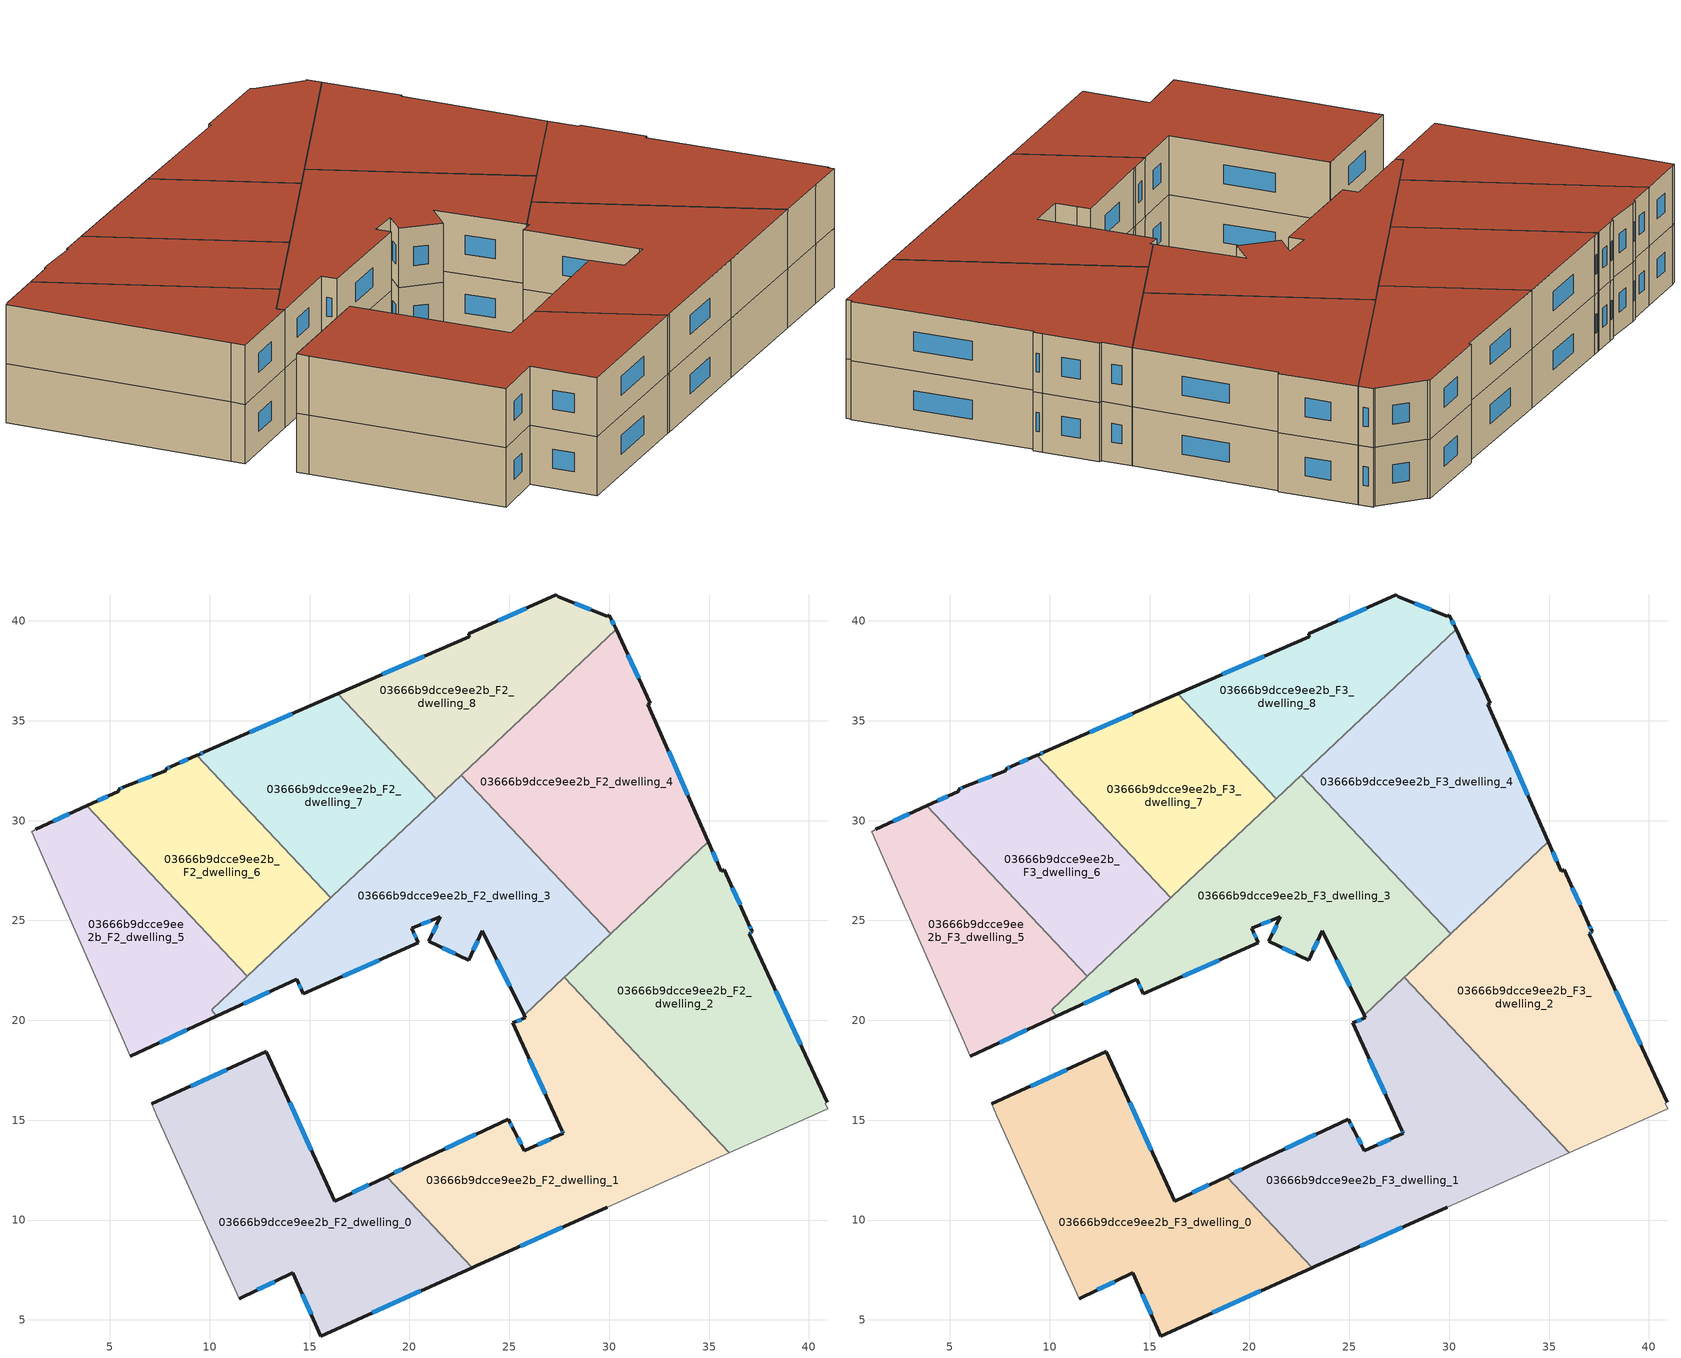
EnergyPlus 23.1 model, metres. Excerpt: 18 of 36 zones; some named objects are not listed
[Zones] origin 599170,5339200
03666b9dcce9ee2b_F2_dwelling_0
 floor to 03666b9dcce9ee2b_F1_dwelling_0 (EU_floor_Construction): 18.86,12.18 23.16,7.61 15.56,4.2 14.16,7.36 11.47,6.05 7.35,15.22 7.09,15.82 12.81,18.42 12.84,18.44 16.25,10.95 z6
 wall outside (EU_wall_Construction): 18.86,12.18 16.25,10.95 12.84,18.44 12.81,18.42 7.09,15.82 / 11.47,6.05 14.16,7.36 15.56,4.2 23.16,7.61 z6:9
 wall adiabatic (EU_wall_Construction): 7.09,15.82 7.35,15.22 11.47,6.05 z6:9
 wall to 03666b9dcce9ee2b_F2_dwelling_1 (EU_wall_Construction): 23.16,7.61 18.86,12.18 z6:9
 window (EU_Window_Construction): 10.86,17.54 9.04,16.7 / 15.09,13.49 14,15.89 / 17.97,11.76 17.14,11.37 / 18.15,5.36 20.57,6.45 / 14.64,6.28 15.09,5.27 / 12.39,6.5 13.25,6.92 z7.02:7.98
03666b9dcce9ee2b_F2_dwelling_1
 floor to 03666b9dcce9ee2b_F1_dwelling_1 (EU_floor_Construction): 27.76,22.16 36.02,13.38 29.9,10.65 23.3,7.68 23.16,7.61 18.86,12.18 20,12.72 20.14,12.79 24.95,15.06 25.26,14.46 25.76,13.46 27.7,14.34 27.63,14.5 25.16,19.87 25.81,20.13 25.74,20.26 z6
 wall outside (EU_wall_Construction): 25.74,20.26 25.81,20.13 25.16,19.87 27.63,14.5 27.7,14.34 25.76,13.46 25.26,14.46 24.95,15.06 20.14,12.79 20,12.72 18.86,12.18 / 23.16,7.61 23.3,7.68 29.9,10.65 z6:9
 wall to 03666b9dcce9ee2b_F2_dwelling_2 (EU_wall_Construction): 36.02,13.38 27.76,22.16 z6:9
 wall adiabatic (EU_wall_Construction): 29.9,10.65 36.02,13.38 z6:9
 wall to 03666b9dcce9ee2b_F2_dwelling_3 (EU_wall_Construction): 27.76,22.16 25.74,20.26 z6:9
 window (EU_Window_Construction): 23.32,14.28 21.78,13.56 / 25.15,14.66 25.06,14.85 / 25.59,13.8 25.43,14.12 / 27.04,14.04 26.42,13.76 / 27.66,14.45 27.68,14.4 / 26,18.04 26.79,16.33 / 25.59,20.04 25.38,19.96 / 25.54,8.69 27.65,9.64 / 19.61,12.53 19.25,12.36 z7.02:7.98
03666b9dcce9ee2b_F2_dwelling_2
 floor to 03666b9dcce9ee2b_F1_dwelling_2 (EU_floor_Construction): 35.76,27.54 36.96,24.87 37.16,24.44 37,24.34 40.92,15.91 40.82,15.86 40.95,15.57 39,14.7 36.02,13.38 27.76,22.16 27.94,22.33 34.97,28.94 35.62,27.47 z6
 wall outside (EU_wall_Construction): 40.92,15.91 37,24.34 37.16,24.44 36.96,24.87 35.76,27.54 35.62,27.47 34.97,28.94 z6:9
 wall adiabatic (EU_wall_Construction): 36.02,13.38 39,14.7 40.95,15.57 40.82,15.86 40.92,15.91 z6:9
 wall to 03666b9dcce9ee2b_F2_dwelling_4 (EU_wall_Construction): 34.97,28.94 30.07,24.33 z6:9
 wall to 03666b9dcce9ee2b_F2_dwelling_3 (EU_wall_Construction): 30.07,24.33 27.94,22.33 27.76,22.16 z6:9
 window (EU_Window_Construction): 35.4,27.97 35.19,28.44 / 36.55,25.78 36.17,26.63 / 37.09,24.58 37.03,24.72 / 37.06,24.38 37.11,24.41 / 39.58,18.78 38.33,21.47 z7.02:7.98
03666b9dcce9ee2b_F2_dwelling_3
 floor to 03666b9dcce9ee2b_F1_dwelling_3 (EU_floor_Construction): 22.59,32.28 30.07,24.33 25.74,20.26 23.65,24.47 22.96,23.01 20.97,23.95 21.55,25.18 20.11,24.61 20.45,23.89 14.69,21.33 14.34,22.05 10.32,20.2 10.1,20.53 z6
 wall outside (EU_wall_Construction): 10.32,20.2 14.34,22.05 14.69,21.33 20.45,23.89 20.11,24.61 21.55,25.18 20.97,23.95 22.96,23.01 23.65,24.47 25.74,20.26 z6:9
 wall to 03666b9dcce9ee2b_F2_dwelling_4 (EU_wall_Construction): 30.07,24.33 22.59,32.28 z6:9
 wall to 03666b9dcce9ee2b_F2_dwelling_5 (EU_wall_Construction): 11.87,22.2 10.1,20.53 10.32,20.2 z6:9
 wall to 03666b9dcce9ee2b_F2_dwelling_7 (EU_wall_Construction): 21.34,31.1 16.13,26.21 / 16.13,26.2 16.06,26.14 z6:9
 wall to 03666b9dcce9ee2b_F2_dwelling_8 (EU_wall_Construction): 22.59,32.28 21.34,31.1 z6:9
 wall to 03666b9dcce9ee2b_F2_dwelling_6 (EU_wall_Construction): 16.06,26.14 16.02,26.1 11.87,22.2 z6:9
 window (EU_Window_Construction): 20.33,24.13 20.23,24.37 / 16.65,22.2 18.49,23.02 / 14.46,21.81 14.57,21.57 / 11.69,20.83 12.98,21.42 / 24.36,23.04 25.03,21.7 / 23.2,23.51 23.42,23.98 / 21.65,23.63 22.28,23.33 / 21.35,24.76 21.17,24.37 / 20.6,24.81 21.06,24.99 z7.02:7.98
03666b9dcce9ee2b_F2_dwelling_4
 floor to 03666b9dcce9ee2b_F1_dwelling_4 (EU_floor_Construction): 30.34,39.57 32.05,35.89 31.94,35.82 34.97,28.94 30.07,24.33 22.59,32.28 z6
 wall outside (EU_wall_Construction): 34.97,28.94 31.94,35.82 32.05,35.89 30.34,39.57 z6:9
 wall to 03666b9dcce9ee2b_F2_dwelling_8 (EU_wall_Construction): 30.34,39.57 22.59,32.28 z6:9
 window (EU_Window_Construction): 33.94,31.28 32.97,33.48 / 31.47,37.14 30.92,38.32 z7.02:7.98
03666b9dcce9ee2b_F2_dwelling_5
 floor to 03666b9dcce9ee2b_F1_dwelling_5 (EU_floor_Construction): 3.84,30.74 11.87,22.2 10.1,20.53 10.32,20.19 6.02,18.21 5.73,18.9 1.08,29.45 1.29,29.58 z6
 wall outside (EU_wall_Construction): 6.02,18.21 10.32,20.19 / 3.84,30.74 1.29,29.58 z6:9
 wall adiabatic (EU_wall_Construction): 1.29,29.58 1.08,29.45 5.73,18.9 6.02,18.21 z6:9
 wall to 03666b9dcce9ee2b_F2_dwelling_6 (EU_wall_Construction): 11.87,22.2 3.84,30.74 z6:9
 window (EU_Window_Construction): 7.48,18.88 8.86,19.52 / 2.97,30.34 2.15,29.97 z7.02:7.98
03666b9dcce9ee2b_F2_dwelling_6
 floor to 03666b9dcce9ee2b_F1_dwelling_6 (EU_floor_Construction): 9.35,33.27 16.06,26.14 16.02,26.1 11.87,22.2 3.84,30.74 5.44,31.48 5.45,31.57 5.72,31.69 7.79,32.5 7.81,32.59 8.09,32.71 9.31,33.24 z6
 wall outside (EU_wall_Construction): 9.35,33.27 9.31,33.24 8.09,32.71 7.81,32.59 7.79,32.5 5.72,31.69 5.45,31.57 5.44,31.48 3.84,30.74 z6:9
 wall to 03666b9dcce9ee2b_F2_dwelling_7 (EU_wall_Construction): 16.06,26.14 9.35,33.27 z6:9
 window (EU_Window_Construction): 8.89,33.06 8.5,32.89 / 4.9,31.23 4.38,30.99 / 5.63,31.65 5.55,31.61 / 7.09,32.22 6.43,31.96 / 7.99,32.67 7.91,32.63 z7.02:7.98
03666b9dcce9ee2b_F2_dwelling_7
 floor to 03666b9dcce9ee2b_F1_dwelling_7 (EU_floor_Construction): 16.4,36.34 21.33,31.1 16.13,26.21 16.06,26.14 9.35,33.27 9.45,33.31 9.74,33.44 z6
 wall outside (EU_wall_Construction): 16.4,36.34 9.74,33.44 9.45,33.31 9.35,33.27 z6:9
 wall to 03666b9dcce9ee2b_F2_dwelling_8 (EU_wall_Construction): 21.33,31.1 16.4,36.34 z6:9
 window (EU_Window_Construction): 9.64,33.39 9.55,33.35 / 14.14,35.35 12.01,34.42 z7.02:7.98
03666b9dcce9ee2b_F2_dwelling_8
 floor to 03666b9dcce9ee2b_F1_dwelling_8 (EU_floor_Construction): 30.01,40.28 30.34,39.57 21.33,31.1 16.4,36.34 22.99,39.22 22.97,39.35 27.34,41.3 27.44,41.2 29.91,40.24 z6
 wall outside (EU_wall_Construction): 30.34,39.57 30.01,40.28 29.91,40.24 27.44,41.2 27.34,41.3 22.97,39.35 22.99,39.22 16.4,36.34 z6:9
 window (EU_Window_Construction): 29.07,40.57 28.28,40.87 / 30.23,39.81 30.12,40.04 / 20.75,38.24 18.64,37.32 / 25.85,40.64 24.45,40.02 z7.02:7.98
03666b9dcce9ee2b_F3_dwelling_0
 floor to 03666b9dcce9ee2b_F2_dwelling_0 (EU_floor_Construction): 18.86,12.18 23.16,7.61 15.56,4.2 14.16,7.36 11.47,6.05 7.35,15.22 7.09,15.82 12.81,18.42 12.84,18.44 16.25,10.95 z9
 wall outside (EU_wall_Construction): 18.86,12.18 16.25,10.95 12.84,18.44 12.81,18.42 7.09,15.82 / 11.47,6.05 14.16,7.36 15.56,4.2 23.16,7.61 z9:12
 wall adiabatic (EU_wall_Construction): 7.09,15.82 7.35,15.22 11.47,6.05 z9:12
 wall to 03666b9dcce9ee2b_F3_dwelling_1 (EU_wall_Construction): 23.16,7.61 18.86,12.18 z9:12
 window (EU_Window_Construction): 10.86,17.54 9.04,16.7 / 15.09,13.49 14,15.89 / 17.97,11.76 17.14,11.37 / 18.15,5.36 20.57,6.45 / 14.64,6.28 15.09,5.27 / 12.39,6.5 13.25,6.92 z10.02:10.98
 roof outside (EU_roof_Construction): 23.16,7.61 18.86,12.18 16.25,10.95 12.84,18.44 12.81,18.42 7.09,15.82 7.35,15.22 11.47,6.05 14.16,7.36 15.56,4.2 z12
03666b9dcce9ee2b_F3_dwelling_1
 floor to 03666b9dcce9ee2b_F2_dwelling_1 (EU_floor_Construction): 27.76,22.16 36.02,13.38 29.9,10.65 23.3,7.68 23.16,7.61 18.86,12.18 20,12.72 20.14,12.79 24.95,15.06 25.26,14.46 25.76,13.46 27.7,14.34 27.63,14.5 25.16,19.87 25.81,20.13 25.74,20.26 z9
 wall outside (EU_wall_Construction): 25.74,20.26 25.81,20.13 25.16,19.87 27.63,14.5 27.7,14.34 25.76,13.46 25.26,14.46 24.95,15.06 20.14,12.79 20,12.72 18.86,12.18 / 23.16,7.61 23.3,7.68 29.9,10.65 z9:12
 wall to 03666b9dcce9ee2b_F3_dwelling_2 (EU_wall_Construction): 36.02,13.38 27.76,22.16 z9:12
 wall adiabatic (EU_wall_Construction): 29.9,10.65 36.02,13.38 z9:12
 wall to 03666b9dcce9ee2b_F3_dwelling_3 (EU_wall_Construction): 27.76,22.16 25.74,20.26 z9:12
 window (EU_Window_Construction): 23.32,14.28 21.78,13.56 / 25.15,14.66 25.06,14.85 / 25.59,13.8 25.43,14.12 / 27.04,14.04 26.42,13.76 / 27.66,14.45 27.68,14.4 / 26,18.04 26.79,16.33 / 25.59,20.04 25.38,19.96 / 25.54,8.69 27.65,9.64 / 19.61,12.53 19.25,12.36 z10.02:10.98
 roof outside (EU_roof_Construction): 36.02,13.38 27.76,22.16 25.74,20.26 25.81,20.13 25.16,19.87 27.63,14.5 27.7,14.34 25.76,13.46 25.26,14.46 24.95,15.06 20.14,12.79 20,12.72 18.86,12.18 23.16,7.61 23.3,7.68 29.9,10.65 z12
03666b9dcce9ee2b_F3_dwelling_2
 floor to 03666b9dcce9ee2b_F2_dwelling_2 (EU_floor_Construction): 35.76,27.54 36.96,24.87 37.16,24.44 37,24.34 40.92,15.91 40.82,15.86 40.95,15.57 39,14.7 36.02,13.38 27.76,22.16 27.94,22.33 34.97,28.94 35.62,27.47 z9
 wall outside (EU_wall_Construction): 40.92,15.91 37,24.34 37.16,24.44 36.96,24.87 35.76,27.54 35.62,27.47 34.97,28.94 z9:12
 wall adiabatic (EU_wall_Construction): 36.02,13.38 39,14.7 40.95,15.57 40.82,15.86 40.92,15.91 z9:12
 wall to 03666b9dcce9ee2b_F3_dwelling_4 (EU_wall_Construction): 34.97,28.94 30.07,24.33 z9:12
 wall to 03666b9dcce9ee2b_F3_dwelling_3 (EU_wall_Construction): 30.07,24.33 27.94,22.33 27.76,22.16 z9:12
 window (EU_Window_Construction): 35.4,27.97 35.19,28.44 / 36.55,25.78 36.17,26.63 / 37.09,24.58 37.03,24.72 / 37.06,24.38 37.11,24.41 / 39.58,18.78 38.33,21.47 z10.02:10.98
 roof outside (EU_roof_Construction): 40.95,15.57 40.82,15.86 40.92,15.91 37,24.34 37.16,24.44 36.96,24.87 35.76,27.54 35.62,27.47 34.97,28.94 27.94,22.33 27.76,22.16 36.02,13.38 39,14.7 z12
03666b9dcce9ee2b_F3_dwelling_3
 floor to 03666b9dcce9ee2b_F2_dwelling_3 (EU_floor_Construction): 22.59,32.28 30.07,24.33 25.74,20.26 23.65,24.47 22.96,23.01 20.97,23.95 21.55,25.18 20.11,24.61 20.45,23.89 14.69,21.33 14.34,22.05 10.32,20.2 10.1,20.53 z9
 wall outside (EU_wall_Construction): 10.32,20.2 14.34,22.05 14.69,21.33 20.45,23.89 20.11,24.61 21.55,25.18 20.97,23.95 22.96,23.01 23.65,24.47 25.74,20.26 z9:12
 wall to 03666b9dcce9ee2b_F3_dwelling_4 (EU_wall_Construction): 30.07,24.33 22.59,32.28 z9:12
 wall to 03666b9dcce9ee2b_F3_dwelling_5 (EU_wall_Construction): 11.87,22.2 10.1,20.53 10.32,20.2 z9:12
 wall to 03666b9dcce9ee2b_F3_dwelling_7 (EU_wall_Construction): 21.34,31.1 16.13,26.21 / 16.13,26.2 16.06,26.14 z9:12
 wall to 03666b9dcce9ee2b_F3_dwelling_8 (EU_wall_Construction): 22.59,32.28 21.34,31.1 z9:12
 wall to 03666b9dcce9ee2b_F3_dwelling_6 (EU_wall_Construction): 16.06,26.14 16.02,26.1 11.87,22.2 z9:12
 window (EU_Window_Construction): 20.33,24.13 20.23,24.37 / 16.65,22.2 18.49,23.02 / 14.46,21.81 14.57,21.57 / 11.69,20.83 12.98,21.42 / 24.36,23.04 25.03,21.7 / 23.2,23.51 23.42,23.98 / 21.65,23.63 22.28,23.33 / 21.35,24.76 21.17,24.37 / 20.6,24.81 21.06,24.99 z10.02:10.98
 roof outside (EU_roof_Construction): 30.07,24.33 22.59,32.28 10.1,20.53 10.32,20.2 14.34,22.05 14.69,21.33 20.45,23.89 20.11,24.61 21.55,25.18 20.97,23.95 22.96,23.01 23.65,24.47 25.74,20.26 z12
03666b9dcce9ee2b_F3_dwelling_4
 floor to 03666b9dcce9ee2b_F2_dwelling_4 (EU_floor_Construction): 30.34,39.57 32.05,35.89 31.94,35.82 34.97,28.94 30.07,24.33 22.59,32.28 z9
 wall outside (EU_wall_Construction): 34.97,28.94 31.94,35.82 32.05,35.89 30.34,39.57 z9:12
 wall to 03666b9dcce9ee2b_F3_dwelling_8 (EU_wall_Construction): 30.34,39.57 22.59,32.28 z9:12
 window (EU_Window_Construction): 33.94,31.28 32.97,33.48 / 31.47,37.14 30.92,38.32 z10.02:10.98
 roof outside (EU_roof_Construction): 34.97,28.94 31.94,35.82 32.05,35.89 30.34,39.57 22.59,32.28 30.07,24.33 z12
03666b9dcce9ee2b_F3_dwelling_5
 floor to 03666b9dcce9ee2b_F2_dwelling_5 (EU_floor_Construction): 3.84,30.74 11.87,22.2 10.1,20.53 10.32,20.19 6.02,18.21 5.73,18.9 1.08,29.45 1.29,29.58 z9
 wall outside (EU_wall_Construction): 6.02,18.21 10.32,20.19 / 3.84,30.74 1.29,29.58 z9:12
 wall adiabatic (EU_wall_Construction): 1.29,29.58 1.08,29.45 5.73,18.9 6.02,18.21 z9:12
 wall to 03666b9dcce9ee2b_F3_dwelling_6 (EU_wall_Construction): 11.87,22.2 3.84,30.74 z9:12
 window (EU_Window_Construction): 7.48,18.88 8.86,19.52 / 2.97,30.34 2.15,29.97 z10.02:10.98
 roof outside (EU_roof_Construction): 10.32,20.19 10.1,20.53 11.87,22.2 3.84,30.74 1.29,29.58 1.08,29.45 5.73,18.9 6.02,18.21 z12
03666b9dcce9ee2b_F3_dwelling_6
 floor to 03666b9dcce9ee2b_F2_dwelling_6 (EU_floor_Construction): 9.35,33.27 16.06,26.14 16.02,26.1 11.87,22.2 3.84,30.74 5.44,31.48 5.45,31.57 5.72,31.69 7.79,32.5 7.81,32.59 8.09,32.71 9.31,33.24 z9
 wall outside (EU_wall_Construction): 9.35,33.27 9.31,33.24 8.09,32.71 7.81,32.59 7.79,32.5 5.72,31.69 5.45,31.57 5.44,31.48 3.84,30.74 z9:12
 wall to 03666b9dcce9ee2b_F3_dwelling_7 (EU_wall_Construction): 16.06,26.14 9.35,33.27 z9:12
 window (EU_Window_Construction): 8.89,33.06 8.5,32.89 / 4.9,31.23 4.38,30.99 / 5.63,31.65 5.55,31.61 / 7.09,32.22 6.43,31.96 / 7.99,32.67 7.91,32.63 z10.02:10.98
 roof outside (EU_roof_Construction): 16.02,26.1 16.06,26.14 9.35,33.27 9.31,33.24 8.09,32.71 7.81,32.59 7.79,32.5 5.72,31.69 5.45,31.57 5.44,31.48 3.84,30.74 11.87,22.2 z12
03666b9dcce9ee2b_F3_dwelling_7
 floor to 03666b9dcce9ee2b_F2_dwelling_7 (EU_floor_Construction): 16.4,36.34 21.33,31.1 16.13,26.21 16.06,26.14 9.35,33.27 9.45,33.31 9.74,33.44 z9
 wall outside (EU_wall_Construction): 16.4,36.34 9.74,33.44 9.45,33.31 9.35,33.27 z9:12
 wall to 03666b9dcce9ee2b_F3_dwelling_8 (EU_wall_Construction): 21.33,31.1 16.4,36.34 z9:12
 window (EU_Window_Construction): 9.64,33.39 9.55,33.35 / 14.14,35.35 12.01,34.42 z10.02:10.98
 roof outside (EU_roof_Construction): 21.33,31.1 16.4,36.34 9.74,33.44 9.45,33.31 9.35,33.27 16.06,26.14 16.13,26.21 z12
03666b9dcce9ee2b_F3_dwelling_8
 floor to 03666b9dcce9ee2b_F2_dwelling_8 (EU_floor_Construction): 30.01,40.28 30.34,39.57 21.33,31.1 16.4,36.34 22.99,39.22 22.97,39.35 27.34,41.3 27.44,41.2 29.91,40.24 z9
 wall outside (EU_wall_Construction): 30.34,39.57 30.01,40.28 29.91,40.24 27.44,41.2 27.34,41.3 22.97,39.35 22.99,39.22 16.4,36.34 z9:12
 window (EU_Window_Construction): 29.07,40.57 28.28,40.87 / 30.23,39.81 30.12,40.04 / 20.75,38.24 18.64,37.32 / 25.85,40.64 24.45,40.02 z10.02:10.98
 roof outside (EU_roof_Construction): 30.34,39.57 30.01,40.28 29.91,40.24 27.44,41.2 27.34,41.3 22.97,39.35 22.99,39.22 16.4,36.34 21.33,31.1 z12
[Building]
EU S2 Campaign: North Axis=0; Terrain=City; Solar Distribution=FullExterior
[Site:Location]
Vienna: Latitude=48; Longitude=16.5; Time Zone=1; Elevation=183
[SizingPeriod:WeatherFileDays]
AnnualSizingPeriod: Begin Month=1; Begin Day of Month=1; End Month=12; End Day of Month=31; Day of Week for Start Day=Monday; Use Weather File Daylight Saving Period=No; Use Weather File Rain and Snow Indicators=No
[MATERIAL]
EU_InternalMass_Material: Roughness=MediumRough; Thickness=0.1; Conductivity=1; Density=1800; Specific Heat=900; Thermal Absorptance=0.9; Solar Absorptance=0.7; Visible Absorptance=0.7
[MATERIAL:NOMASS] Roughness=MediumRough; Thermal Absorptance=0.9; Solar Absorptance=0.7; Visible Absorptance=0.7
Name | Thermal Resistance
EU_wall_NoMass | 0.942466
EU_roof_NoMass | 0.551687
EU_floor_NoMass | 0.66527
[WINDOWMATERIAL:SIMPLEGLAZINGSYSTEM]
EU_Window_SimpleGlazing: UFactor=2.03367; Solar Heat Gain Coefficient=0.65; Visible Transmittance=0.65
[CONSTRUCTION]
EU_wall_Construction: EU_wall_NoMass
EU_roof_Construction: EU_roof_NoMass
EU_floor_Construction: EU_floor_NoMass
EU_Window_Construction: EU_Window_SimpleGlazing
EU_InternalMass_Construction: EU_InternalMass_Material
[ZONE] Type=1; Multiplier=1; Ceiling Height=autocalculate; Floor Area=autocalculate; Part of Total Floor Area=Yes
Name | Volume
03666b9dcce9ee2b_F2_dwelling_0; 03666b9dcce9ee2b_F3_dwelling_0 | 307.115
03666b9dcce9ee2b_F2_dwelling_1; 03666b9dcce9ee2b_F3_dwelling_1 | 304.444
03666b9dcce9ee2b_F2_dwelling_2; 03666b9dcce9ee2b_F3_dwelling_2 | 300.406
03666b9dcce9ee2b_F2_dwelling_3; 03666b9dcce9ee2b_F3_dwelling_3 | 283.693
03666b9dcce9ee2b_F2_dwelling_4; 03666b9dcce9ee2b_F3_dwelling_4 | 284.466
03666b9dcce9ee2b_F2_dwelling_5; 03666b9dcce9ee2b_F3_dwelling_5 | 185.884
03666b9dcce9ee2b_F2_dwelling_6; 03666b9dcce9ee2b_F3_dwelling_6 | 185.719
03666b9dcce9ee2b_F2_dwelling_7; 03666b9dcce9ee2b_F3_dwelling_7 | 184.499
03666b9dcce9ee2b_F2_dwelling_8; 03666b9dcce9ee2b_F3_dwelling_8 | 185.131
[INTERNALMASS] Construction=EU_InternalMass_Construction
Name | Zone or ZoneList | Surface Area
03666b9dcce9ee2b_F2_dwelling_0_EU_InternalMass | 03666b9dcce9ee2b_F2_dwelling_0 | 102.37
03666b9dcce9ee2b_F2_dwelling_1_EU_InternalMass | 03666b9dcce9ee2b_F2_dwelling_1 | 101.491
03666b9dcce9ee2b_F2_dwelling_2_EU_InternalMass | 03666b9dcce9ee2b_F2_dwelling_2 | 100.126
03666b9dcce9ee2b_F2_dwelling_3_EU_InternalMass | 03666b9dcce9ee2b_F2_dwelling_3 | 94.567
03666b9dcce9ee2b_F2_dwelling_4_EU_InternalMass | 03666b9dcce9ee2b_F2_dwelling_4 | 94.822
03666b9dcce9ee2b_F2_dwelling_5_EU_InternalMass | 03666b9dcce9ee2b_F2_dwelling_5 | 61.9647
03666b9dcce9ee2b_F2_dwelling_6_EU_InternalMass | 03666b9dcce9ee2b_F2_dwelling_6 | 61.9107
03666b9dcce9ee2b_F2_dwelling_7_EU_InternalMass | 03666b9dcce9ee2b_F2_dwelling_7 | 61.4953
03666b9dcce9ee2b_F2_dwelling_8_EU_InternalMass | 03666b9dcce9ee2b_F2_dwelling_8 | 61.7102
03666b9dcce9ee2b_F3_dwelling_0_EU_InternalMass | 03666b9dcce9ee2b_F3_dwelling_0 | 102.37
03666b9dcce9ee2b_F3_dwelling_1_EU_InternalMass | 03666b9dcce9ee2b_F3_dwelling_1 | 101.491
03666b9dcce9ee2b_F3_dwelling_2_EU_InternalMass | 03666b9dcce9ee2b_F3_dwelling_2 | 100.126
03666b9dcce9ee2b_F3_dwelling_3_EU_InternalMass | 03666b9dcce9ee2b_F3_dwelling_3 | 94.567
03666b9dcce9ee2b_F3_dwelling_4_EU_InternalMass | 03666b9dcce9ee2b_F3_dwelling_4 | 94.822
03666b9dcce9ee2b_F3_dwelling_5_EU_InternalMass | 03666b9dcce9ee2b_F3_dwelling_5 | 61.9647
03666b9dcce9ee2b_F3_dwelling_6_EU_InternalMass | 03666b9dcce9ee2b_F3_dwelling_6 | 61.9107
03666b9dcce9ee2b_F3_dwelling_7_EU_InternalMass | 03666b9dcce9ee2b_F3_dwelling_7 | 61.4953
03666b9dcce9ee2b_F3_dwelling_8_EU_InternalMass | 03666b9dcce9ee2b_F3_dwelling_8 | 61.7102
[OTHEREQUIPMENT] Fuel Type=Electricity; Design Level Calculation Method=Watts/Area; Power per Zone Floor Area=1; Fraction Latent=0; Fraction Radiant=0; Fraction Lost=0; Carbon Dioxide Generation Rate=0; EndUse Subcategory=EU_Step8_InternalGains
Name | Zone or ZoneList or Space or SpaceList | Schedule
EU_Step8_InternalGain_03666b9dcce9ee2b_F2_dwelling_0_f000 | 03666b9dcce9ee2b_F2_dwelling_0 | EU_Step8_GainSchedule_03666b9dcce9ee2b_F2_dwelling_0_f000
EU_Step8_InternalGain_03666b9dcce9ee2b_F2_dwelling_1_f000 | 03666b9dcce9ee2b_F2_dwelling_1 | EU_Step8_GainSchedule_03666b9dcce9ee2b_F2_dwelling_1_f000
EU_Step8_InternalGain_03666b9dcce9ee2b_F2_dwelling_2_f000 | 03666b9dcce9ee2b_F2_dwelling_2 | EU_Step8_GainSchedule_03666b9dcce9ee2b_F2_dwelling_2_f000
EU_Step8_InternalGain_03666b9dcce9ee2b_F2_dwelling_3_f000 | 03666b9dcce9ee2b_F2_dwelling_3 | EU_Step8_GainSchedule_03666b9dcce9ee2b_F2_dwelling_3_f000
EU_Step8_InternalGain_03666b9dcce9ee2b_F2_dwelling_4_f000 | 03666b9dcce9ee2b_F2_dwelling_4 | EU_Step8_GainSchedule_03666b9dcce9ee2b_F2_dwelling_4_f000
EU_Step8_InternalGain_03666b9dcce9ee2b_F2_dwelling_5_f000 | 03666b9dcce9ee2b_F2_dwelling_5 | EU_Step8_GainSchedule_03666b9dcce9ee2b_F2_dwelling_5_f000
EU_Step8_InternalGain_03666b9dcce9ee2b_F2_dwelling_6_f000 | 03666b9dcce9ee2b_F2_dwelling_6 | EU_Step8_GainSchedule_03666b9dcce9ee2b_F2_dwelling_6_f000
EU_Step8_InternalGain_03666b9dcce9ee2b_F2_dwelling_7_f000 | 03666b9dcce9ee2b_F2_dwelling_7 | EU_Step8_GainSchedule_03666b9dcce9ee2b_F2_dwelling_7_f000
EU_Step8_InternalGain_03666b9dcce9ee2b_F2_dwelling_8_f000 | 03666b9dcce9ee2b_F2_dwelling_8 | EU_Step8_GainSchedule_03666b9dcce9ee2b_F2_dwelling_8_f000
EU_Step8_InternalGain_03666b9dcce9ee2b_F3_dwelling_0_f000 | 03666b9dcce9ee2b_F3_dwelling_0 | EU_Step8_GainSchedule_03666b9dcce9ee2b_F3_dwelling_0_f000
EU_Step8_InternalGain_03666b9dcce9ee2b_F3_dwelling_1_f000 | 03666b9dcce9ee2b_F3_dwelling_1 | EU_Step8_GainSchedule_03666b9dcce9ee2b_F3_dwelling_1_f000
EU_Step8_InternalGain_03666b9dcce9ee2b_F3_dwelling_2_f000 | 03666b9dcce9ee2b_F3_dwelling_2 | EU_Step8_GainSchedule_03666b9dcce9ee2b_F3_dwelling_2_f000
EU_Step8_InternalGain_03666b9dcce9ee2b_F3_dwelling_3_f000 | 03666b9dcce9ee2b_F3_dwelling_3 | EU_Step8_GainSchedule_03666b9dcce9ee2b_F3_dwelling_3_f000
EU_Step8_InternalGain_03666b9dcce9ee2b_F3_dwelling_4_f000 | 03666b9dcce9ee2b_F3_dwelling_4 | EU_Step8_GainSchedule_03666b9dcce9ee2b_F3_dwelling_4_f000
EU_Step8_InternalGain_03666b9dcce9ee2b_F3_dwelling_5_f000 | 03666b9dcce9ee2b_F3_dwelling_5 | EU_Step8_GainSchedule_03666b9dcce9ee2b_F3_dwelling_5_f000
EU_Step8_InternalGain_03666b9dcce9ee2b_F3_dwelling_6_f000 | 03666b9dcce9ee2b_F3_dwelling_6 | EU_Step8_GainSchedule_03666b9dcce9ee2b_F3_dwelling_6_f000
EU_Step8_InternalGain_03666b9dcce9ee2b_F3_dwelling_7_f000 | 03666b9dcce9ee2b_F3_dwelling_7 | EU_Step8_GainSchedule_03666b9dcce9ee2b_F3_dwelling_7_f000
EU_Step8_InternalGain_03666b9dcce9ee2b_F3_dwelling_8_f000 | 03666b9dcce9ee2b_F3_dwelling_8 | EU_Step8_GainSchedule_03666b9dcce9ee2b_F3_dwelling_8_f000
[ZONEVENTILATION:DESIGNFLOWRATE] Schedule=EU_AlwaysOn; Design Flow Rate Calculation Method=AirChanges/Hour; Air Changes per Hour=0.530523; Ventilation Type=Natural; Fan Pressure Rise=0; Fan Total Efficiency=1; Constant Term Coefficient=1; Temperature Term Coefficient=0; Velocity Term Coefficient=0; Velocity Squared Term Coefficient=0; Minimum Indoor Temperature=-100; Maximum Indoor Temperature=100; Delta Temperature=-100; Minimum Outdoor Temperature=-100; Maximum Outdoor Temperature=100; Maximum Wind Speed=40
Name | Zone or ZoneList or Space or SpaceList
EU_ConstantAir_03666b9dcce9ee2b_F2_dwelling_0 | 03666b9dcce9ee2b_F2_dwelling_0
EU_ConstantAir_03666b9dcce9ee2b_F2_dwelling_1 | 03666b9dcce9ee2b_F2_dwelling_1
EU_ConstantAir_03666b9dcce9ee2b_F2_dwelling_2 | 03666b9dcce9ee2b_F2_dwelling_2
EU_ConstantAir_03666b9dcce9ee2b_F2_dwelling_3 | 03666b9dcce9ee2b_F2_dwelling_3
EU_ConstantAir_03666b9dcce9ee2b_F2_dwelling_4 | 03666b9dcce9ee2b_F2_dwelling_4
EU_ConstantAir_03666b9dcce9ee2b_F2_dwelling_5 | 03666b9dcce9ee2b_F2_dwelling_5
EU_ConstantAir_03666b9dcce9ee2b_F2_dwelling_6 | 03666b9dcce9ee2b_F2_dwelling_6
EU_ConstantAir_03666b9dcce9ee2b_F2_dwelling_7 | 03666b9dcce9ee2b_F2_dwelling_7
EU_ConstantAir_03666b9dcce9ee2b_F2_dwelling_8 | 03666b9dcce9ee2b_F2_dwelling_8
EU_ConstantAir_03666b9dcce9ee2b_F3_dwelling_0 | 03666b9dcce9ee2b_F3_dwelling_0
EU_ConstantAir_03666b9dcce9ee2b_F3_dwelling_1 | 03666b9dcce9ee2b_F3_dwelling_1
EU_ConstantAir_03666b9dcce9ee2b_F3_dwelling_2 | 03666b9dcce9ee2b_F3_dwelling_2
EU_ConstantAir_03666b9dcce9ee2b_F3_dwelling_3 | 03666b9dcce9ee2b_F3_dwelling_3
EU_ConstantAir_03666b9dcce9ee2b_F3_dwelling_4 | 03666b9dcce9ee2b_F3_dwelling_4
EU_ConstantAir_03666b9dcce9ee2b_F3_dwelling_5 | 03666b9dcce9ee2b_F3_dwelling_5
EU_ConstantAir_03666b9dcce9ee2b_F3_dwelling_6 | 03666b9dcce9ee2b_F3_dwelling_6
EU_ConstantAir_03666b9dcce9ee2b_F3_dwelling_7 | 03666b9dcce9ee2b_F3_dwelling_7
EU_ConstantAir_03666b9dcce9ee2b_F3_dwelling_8 | 03666b9dcce9ee2b_F3_dwelling_8
[HVACTEMPLATE:ZONE:IDEALLOADSAIRSYSTEM] System Availability Schedule=EU_AlwaysOn; Maximum Heating Supply Air Temperature=50; Minimum Cooling Supply Air Temperature=13; Maximum Heating Supply Air Humidity Ratio=0.0156; Minimum Cooling Supply Air Humidity Ratio=0.0077; Heating Limit=NoLimit; Cooling Limit=NoLimit; Heating Availability Schedule=EU_AlwaysOn; Cooling Availability Schedule=EU_CoolingOff; Dehumidification Control Type=ConstantSensibleHeatRatio; Cooling Sensible Heat Ratio=0.7; Dehumidification Setpoint=60; Humidification Control Type=None; Humidification Setpoint=30; Outdoor Air Method=None; Outdoor Air Flow Rate per Person=0.00944; Outdoor Air Flow Rate per Zone Floor Area=0; Outdoor Air Flow Rate per Zone=0; Demand Controlled Ventilation Type=None; Outdoor Air Economizer Type=NoEconomizer; Heat Recovery Type=None; Sensible Heat Recovery Effectiveness=0.7; Latent Heat Recovery Effectiveness=0.65
Name | Template Thermostat
03666b9dcce9ee2b_F2_dwelling_0 | EU_HeatOnly_03666b9dcce9ee2b_F2_dwelling_0
03666b9dcce9ee2b_F2_dwelling_1 | EU_HeatOnly_03666b9dcce9ee2b_F2_dwelling_1
03666b9dcce9ee2b_F2_dwelling_2 | EU_HeatOnly_03666b9dcce9ee2b_F2_dwelling_2
03666b9dcce9ee2b_F2_dwelling_3 | EU_HeatOnly_03666b9dcce9ee2b_F2_dwelling_3
03666b9dcce9ee2b_F2_dwelling_4 | EU_HeatOnly_03666b9dcce9ee2b_F2_dwelling_4
03666b9dcce9ee2b_F2_dwelling_5 | EU_HeatOnly_03666b9dcce9ee2b_F2_dwelling_5
03666b9dcce9ee2b_F2_dwelling_6 | EU_HeatOnly_03666b9dcce9ee2b_F2_dwelling_6
03666b9dcce9ee2b_F2_dwelling_7 | EU_HeatOnly_03666b9dcce9ee2b_F2_dwelling_7
03666b9dcce9ee2b_F2_dwelling_8 | EU_HeatOnly_03666b9dcce9ee2b_F2_dwelling_8
03666b9dcce9ee2b_F3_dwelling_0 | EU_HeatOnly_03666b9dcce9ee2b_F3_dwelling_0
03666b9dcce9ee2b_F3_dwelling_1 | EU_HeatOnly_03666b9dcce9ee2b_F3_dwelling_1
03666b9dcce9ee2b_F3_dwelling_2 | EU_HeatOnly_03666b9dcce9ee2b_F3_dwelling_2
03666b9dcce9ee2b_F3_dwelling_3 | EU_HeatOnly_03666b9dcce9ee2b_F3_dwelling_3
03666b9dcce9ee2b_F3_dwelling_4 | EU_HeatOnly_03666b9dcce9ee2b_F3_dwelling_4
03666b9dcce9ee2b_F3_dwelling_5 | EU_HeatOnly_03666b9dcce9ee2b_F3_dwelling_5
03666b9dcce9ee2b_F3_dwelling_6 | EU_HeatOnly_03666b9dcce9ee2b_F3_dwelling_6
03666b9dcce9ee2b_F3_dwelling_7 | EU_HeatOnly_03666b9dcce9ee2b_F3_dwelling_7
03666b9dcce9ee2b_F3_dwelling_8 | EU_HeatOnly_03666b9dcce9ee2b_F3_dwelling_8
[SIZING:ZONE] Zone Cooling Design Supply Air Temperature Input Method=SupplyAirTemperature; Zone Cooling Design Supply Air Temperature=13; Zone Heating Design Supply Air Temperature Input Method=SupplyAirTemperature; Zone Heating Design Supply Air Temperature=50; Zone Cooling Design Supply Air Humidity Ratio=0.008; Zone Heating Design Supply Air Humidity Ratio=0.008; Cooling Design Air Flow Method=DesignDay; Cooling Design Air Flow Rate=0; Cooling Minimum Air Flow per Zone Floor Area=0.000762; Cooling Minimum Air Flow=0; Cooling Minimum Air Flow Fraction=0.2; Heating Design Air Flow Method=DesignDay; Heating Design Air Flow Rate=0; Heating Maximum Air Flow per Zone Floor Area=0.002032; Heating Maximum Air Flow=0.141576; Heating Maximum Air Flow Fraction=0.3; Account for Dedicated Outdoor Air System=No; Dedicated Outdoor Air System Control Strategy=NeutralSupplyAir; Dedicated Outdoor Air Low Setpoint Temperature for Design=autosize; Dedicated Outdoor Air High Setpoint Temperature for Design=autosize; Zone Load Sizing Method=Sensible Load Only No Latent Load; Zone Latent Cooling Design Supply Air Humidity Ratio Input Method=HumidityRatioDifference; Zone Cooling Design Supply Air Humidity Ratio Difference=0.005; Zone Latent Heating Design Supply Air Humidity Ratio Input Method=HumidityRatioDifference; Zone Humidification Design Supply Air Humidity Ratio Difference=0.005
03666b9dcce9ee2b_F2_dwelling_0; 03666b9dcce9ee2b_F2_dwelling_1; 03666b9dcce9ee2b_F2_dwelling_2; 03666b9dcce9ee2b_F2_dwelling_3; 03666b9dcce9ee2b_F2_dwelling_4; 03666b9dcce9ee2b_F2_dwelling_5; 03666b9dcce9ee2b_F2_dwelling_6; 03666b9dcce9ee2b_F2_dwelling_7; 03666b9dcce9ee2b_F2_dwelling_8; 03666b9dcce9ee2b_F3_dwelling_0; 03666b9dcce9ee2b_F3_dwelling_1; 03666b9dcce9ee2b_F3_dwelling_2; 03666b9dcce9ee2b_F3_dwelling_3; 03666b9dcce9ee2b_F3_dwelling_4; 03666b9dcce9ee2b_F3_dwelling_5; 03666b9dcce9ee2b_F3_dwelling_6; 03666b9dcce9ee2b_F3_dwelling_7; 03666b9dcce9ee2b_F3_dwelling_8
[SCHEDULE:CONSTANT]
Name | Hourly Value
EU_AlwaysOn | 1
EU_CoolingOff | 0
[SCHEDULE:FILE] Column Number=1; Rows to Skip at Top=0; Number of Hours of Data=8760; Column Separator=Comma; Interpolate to Timestep=No; Minutes per Item=60; Adjust Schedule for Daylight Savings=Yes
Name | File
EU_Step8_GainSchedule_03666b9dcce9ee2b_F2_dwelling_0_f000 | ../../schedules/03666b9dcce9ee2b/03666b9dcce9ee2b_F2_dwelling_0_f000_gain.csv
EU_Step8_GainSchedule_03666b9dcce9ee2b_F2_dwelling_1_f000 | ../../schedules/03666b9dcce9ee2b/03666b9dcce9ee2b_F2_dwelling_1_f000_gain.csv
EU_Step8_GainSchedule_03666b9dcce9ee2b_F2_dwelling_2_f000 | ../../schedules/03666b9dcce9ee2b/03666b9dcce9ee2b_F2_dwelling_2_f000_gain.csv
EU_Step8_GainSchedule_03666b9dcce9ee2b_F2_dwelling_3_f000 | ../../schedules/03666b9dcce9ee2b/03666b9dcce9ee2b_F2_dwelling_3_f000_gain.csv
EU_Step8_GainSchedule_03666b9dcce9ee2b_F2_dwelling_4_f000 | ../../schedules/03666b9dcce9ee2b/03666b9dcce9ee2b_F2_dwelling_4_f000_gain.csv
EU_Step8_GainSchedule_03666b9dcce9ee2b_F2_dwelling_5_f000 | ../../schedules/03666b9dcce9ee2b/03666b9dcce9ee2b_F2_dwelling_5_f000_gain.csv
EU_Step8_GainSchedule_03666b9dcce9ee2b_F2_dwelling_6_f000 | ../../schedules/03666b9dcce9ee2b/03666b9dcce9ee2b_F2_dwelling_6_f000_gain.csv
EU_Step8_GainSchedule_03666b9dcce9ee2b_F2_dwelling_7_f000 | ../../schedules/03666b9dcce9ee2b/03666b9dcce9ee2b_F2_dwelling_7_f000_gain.csv
EU_Step8_GainSchedule_03666b9dcce9ee2b_F2_dwelling_8_f000 | ../../schedules/03666b9dcce9ee2b/03666b9dcce9ee2b_F2_dwelling_8_f000_gain.csv
EU_Step8_GainSchedule_03666b9dcce9ee2b_F3_dwelling_0_f000 | ../../schedules/03666b9dcce9ee2b/03666b9dcce9ee2b_F3_dwelling_0_f000_gain.csv
EU_Step8_GainSchedule_03666b9dcce9ee2b_F3_dwelling_1_f000 | ../../schedules/03666b9dcce9ee2b/03666b9dcce9ee2b_F3_dwelling_1_f000_gain.csv
EU_Step8_GainSchedule_03666b9dcce9ee2b_F3_dwelling_2_f000 | ../../schedules/03666b9dcce9ee2b/03666b9dcce9ee2b_F3_dwelling_2_f000_gain.csv
EU_Step8_GainSchedule_03666b9dcce9ee2b_F3_dwelling_3_f000 | ../../schedules/03666b9dcce9ee2b/03666b9dcce9ee2b_F3_dwelling_3_f000_gain.csv
EU_Step8_GainSchedule_03666b9dcce9ee2b_F3_dwelling_4_f000 | ../../schedules/03666b9dcce9ee2b/03666b9dcce9ee2b_F3_dwelling_4_f000_gain.csv
EU_Step8_GainSchedule_03666b9dcce9ee2b_F3_dwelling_5_f000 | ../../schedules/03666b9dcce9ee2b/03666b9dcce9ee2b_F3_dwelling_5_f000_gain.csv
EU_Step8_GainSchedule_03666b9dcce9ee2b_F3_dwelling_6_f000 | ../../schedules/03666b9dcce9ee2b/03666b9dcce9ee2b_F3_dwelling_6_f000_gain.csv
EU_Step8_GainSchedule_03666b9dcce9ee2b_F3_dwelling_7_f000 | ../../schedules/03666b9dcce9ee2b/03666b9dcce9ee2b_F3_dwelling_7_f000_gain.csv
EU_Step8_GainSchedule_03666b9dcce9ee2b_F3_dwelling_8_f000 | ../../schedules/03666b9dcce9ee2b/03666b9dcce9ee2b_F3_dwelling_8_f000_gain.csv
